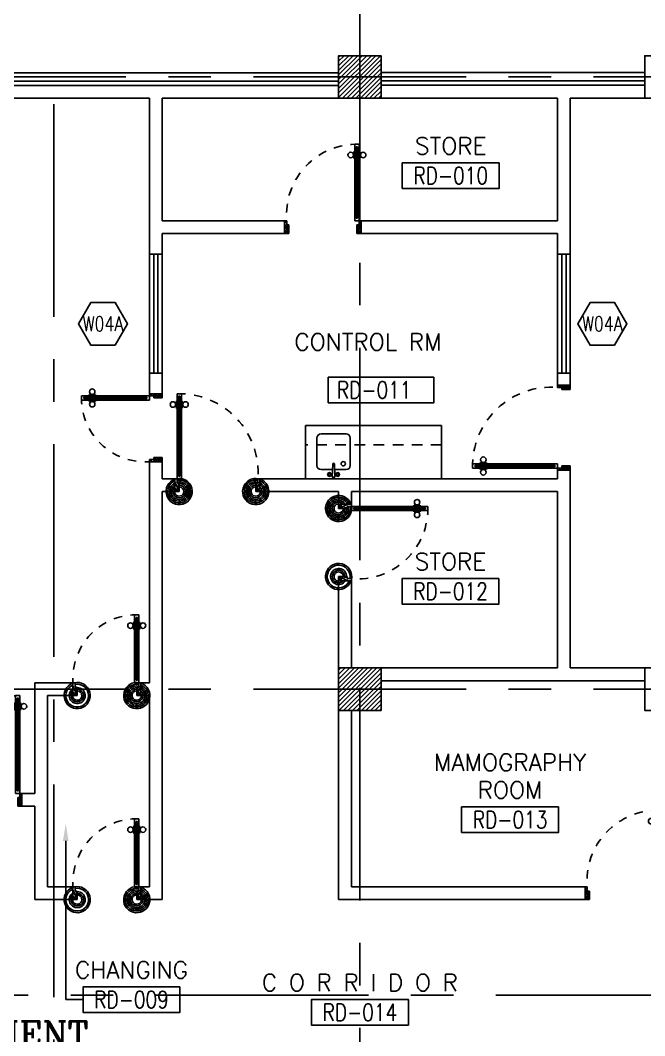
# Model space of a CAD drawing. Extents: x 417819.9 to 417911.9, y 43448 to 43539.2.
# Drawn here: x 417841.86 to 417849.21, y 43514.42 to 43526.36 of the extents above; entities that cross this region are included whole.
import ezdxf
from ezdxf.enums import TextEntityAlignment as Align

# ---------------------------------------------------------------- set-up
doc = ezdxf.new("R2010")
doc.units = 0
doc.header["$MEASUREMENT"] = 0
doc.header["$PDMODE"] = 3
doc.header["$PDSIZE"] = 0.1
for name, pattern in [('CENTERX2', [4, 2.5, -0.5, 0.5, -0.5]), ('HIDDEN', [0.375, 0.25, -0.125]), ('HIDDEN2', [0.1875, 0.125, -0.0625])]:
    doc.linetypes.add(name, pattern=pattern)
doc.layers.get('0').update_dxf_attribs({"color": 11, "linetype": 'CONTINUOUS'})
doc.layers.get('DEFPOINTS').update_dxf_attribs({"color": 11, "linetype": 'CONTINUOUS'})
for name, color, linetype in [('AX-DIM', 11, 'CONTINUOUS'), ('AXES', 11, 'CENTERX2'), ('COL', 11, 'CONTINUOUS'), ('DOOR', 11, 'CONTINUOUS'), ('HAT', 11, 'CONTINUOUS'), ('IND-ES-TXT', 11, 'CONTINUOUS'), ('INSUL', 11, 'CONTINUOUS'), ('Locker', 11, 'CONTINUOUS'), ('ME-FIX', 11, 'CONTINUOUS'), ('RM-BOX', 11, 'CONTINUOUS'), ('RM-IND', 11, 'CONTINUOUS'), ('RM-NAME', 11, 'CONTINUOUS'), ('RM-NO', 11, 'CONTINUOUS'), ('WALL', 11, 'CONTINUOUS'), ('WIN', 11, 'CONTINUOUS'), ('WIN-BOX', 11, 'CONTINUOUS'), ('WIN-NO', 11, 'CONTINUOUS')]:
    doc.layers.add(name, color=color, linetype=linetype)
doc.styles.add('ROMANC', font='romanc', dxfattribs={"height": 0.1})
doc.styles.add('ROMANS', font='ROMANS.shx', dxfattribs={"width": 0.6})
doc.dimstyles.new('STANDARD in', dxfattribs={"dimtxt": 0.2, "dimasz": 0.1, "dimexe": 0.07, "dimexo": 0.05, "dimgap": 0.1, "dimtad": 1, "dimdec": 0, "dimlfac": 1000, "dimzin": 0, "dimdsep": 46, "dimtxsty": 'ROMANS', "dimblk": 'ARCHTICK', "dimcen": 0.05, "dimdle": 0.05, "dimclrd": 7, "dimclre": 7, "dimclrt": 2, "dimadec": 0, "dimazin": 0, "dimtfac": 1, "dimtdec": 0, "dimtmove": 2, "dimatfit": 3, "dimldrblk": 'ARCHTICK', "dimfxl": 0, "dimtolj": 1, "dimtzin": 0, "dimarcsym": 0})

# ---------------------------------------------------------------- blocks, each defined once
blk = doc.blocks.new('_ARCHTICK')
at = {"color": 0, "linetype": 'ByBlock', "const_width": 0.15}
blk.add_lwpolyline([(-0.5, -0.5), (0.5, 0.5)], dxfattribs=at)
blk = doc.blocks.new('*D139')
at = {"layer": 'AX-DIM', "color": 7, "lineweight": -2}
for p, q in [((417831.207, 43525.809), (417831.207, 43538.007)), ((417906.523, 43536.567), (417906.523, 43538.007)), ((417831.157, 43537.937), (417906.573, 43537.937))]:
    blk.add_line(p, q, dxfattribs=at)
at = {"layer": 'DEFPOINTS', "color": 0}
for p in [(417906.523, 43537.937), (417906.523, 43536.517), (417831.207, 43525.759)]:
    blk.add_point(p, dxfattribs=at)
at = {"layer": 'AX-DIM', "color": 7, "lineweight": -2, "xscale": 0.1, "yscale": 0.1, "zscale": 0.1, "rotation": 180}
blk.add_blockref('_ARCHTICK', (417831.207, 43537.937), dxfattribs=at)
at = {"layer": 'AX-DIM', "color": 7, "lineweight": -2, "xscale": 0.1, "yscale": 0.1, "zscale": 0.1}
blk.add_blockref('_ARCHTICK', (417906.523, 43537.937), dxfattribs=at)
at = {"layer": 'AX-DIM', "color": 2, "insert": (417868.865, 43538.137), "char_height": 0.2, "attachment_point": 5, "style": 'ROMANS'}
blk.add_mtext('\\A1;75316', dxfattribs=at)
blk = doc.blocks.new('DOOR100')
at = {"layer": 'DOOR', "color": 7, "linetype": 'ByBlock'}
for p, q in [((-91, 1205), (-91, 1140)), ((-82, 1205), (-91, 1205)), ((-82, 1128), (-82, 1218)), ((-75, 1218), (-82, 1218)), ((-82, 1205), (-82, 1140)), ((-75, 1250), (-75, 1300)), ((-75, 1300), (-25, 1300)), ((-25, 1300), (-75, 1300)), ((-58, 1250), (-75, 1250)), ((-58, 1250), (-58, 1270)), ((-42, 1270), (-58, 1270)), ((-42, 1250), (-42, 1270)), ((-25, 1250), (-42, 1250)), ((-25, 1250), (-25, 1300)), ((-25, 1218), (-18, 1218)), ((-18, 1128), (-18, 1218)), ((-18, 1205), (-18, 1140)), ((-18, 1205), (-9, 1205)), ((-9, 1205), (-9, 1140)), ((-82, 1140), (-91, 1140)), ((-75, 1128), (-82, 1128)), ((-25, 1128), (-18, 1128)), ((-18, 1140), (-9, 1140)), ((-1200, 0), (-1200, 150)), ((-1200, 150), (-1175, 150)), ((-1200, 150), (-1200, 0)), ((-1175, 150), (-1175, 100)), ((-75, 200), (-58, 200)), ((-75, 150), (-75, 200)), ((-75, 150), (-25, 150)), ((-58, 200), (-58, 180)), ((-58, 180), (-42, 180)), ((-42, 200), (-25, 200)), ((-42, 180), (-42, 200)), ((-25, 200), (-25, 150)), ((0, 150), (-25, 150)), ((-25, 150), (-25, 100)), ((0, 0), (0, 150)), ((0, 150), (0, 0)), ((-1150, 0), (-1200, 114)), ((-1150, 0), (-1200, 40)), ((-1150, 0), (-1200, 0)), ((-1175, 100), (-1150, 100)), ((-1150, 0), (-1163, 100)), ((-1150, 100), (-1150, 0)), ((-50, 0), (0, 114)), ((-50, 100), (-50, 0)), ((-50, 0), (-37, 100)), ((-25, 100), (-50, 100)), ((-50, 0), (0, 40)), ((-50, 0), (0, 0))]:
    blk.add_line(p, q, dxfattribs=at)
at = {"layer": 'DOOR', "linetype": 'ByBlock'}
for p, q in [((-75, 1250), (-75, 200)), ((-58, 200), (-58, 1250)), ((-42, 200), (-42, 1250)), ((-25, 200), (-25, 1250))]:
    blk.add_line(p, q, dxfattribs=at)
at = {"layer": 'DOOR', "color": 7, "linetype": 'ByBlock'}
for centre in [(-124, 1173), (24, 1173)]:
    blk.add_circle(centre, 32.4, dxfattribs=at)
at = {"layer": 'DOOR', "linetype": 'HIDDEN', "ltscale": 0.5}
blk.add_arc((-25, 150), 1150, 90, 180, dxfattribs=at)
at = {"layer": 'DOOR', "color": 7, "linetype": 'ByBlock'}
for centre, radius, start, end in [((-1150, 0), 154, 103.7142, 108.8947), ((-1150, 0), 134, 100.72, 111.8402), ((-50, 0), 134, 68.1598, 79.28), ((-50, 0), 154, 71.1053, 76.2858), ((-1150, 0), 94.4, 90, 121.9818), ((-1150, 0), 74.4, 90, 132.2236), ((-1150, 0), 54.4, 90, 156.7926), ((-1150, 0), 34.4, 90, 180), ((-1150, 0), 14.4, 90, 180), ((-50, 0), 94.4, 58.0182, 90), ((-50, 0), 74.4, 47.7764, 90), ((-50, 0), 54.4, 23.2074, 90), ((-50, 0), 34.4, 0, 90), ((-50, 0), 14.4, 0, 90), ((-50, 0), 114, 64.0838, 77.3774)]:
    blk.add_arc(centre, radius, start, end, dxfattribs=at)
blk = doc.blocks.new('A$C49F1192B')
at = {"layer": 'DOOR', "color": 0, "linetype": 'ByBlock', "xscale": -1, "rotation": 270}
blk.add_blockref('DOOR100', (0, 1200), dxfattribs=at)
blk = doc.blocks.new('A$C09EF76E8')
at = {"layer": 'DOOR', "color": 0, "linetype": 'ByBlock'}
for p, q in [((719, 855), (710, 855)), ((710, 855), (710, 790)), ((727, 868), (719, 868)), ((719, 778), (719, 868)), ((719, 855), (719, 790)), ((777, 950), (727, 950)), ((727, 950), (777, 950)), ((727, 900), (727, 950)), ((744, 900), (727, 900)), ((760, 920), (744, 920)), ((744, 900), (744, 920)), ((760, 900), (760, 920)), ((777, 900), (760, 900)), ((777, 900), (777, 950)), ((777, 868), (784, 868)), ((784, 778), (784, 868)), ((784, 855), (793, 855)), ((784, 855), (784, 790)), ((793, 855), (793, 790)), ((719, 790), (710, 790)), ((727, 778), (719, 778)), ((777, 778), (784, 778)), ((784, 790), (793, 790)), ((2, 0), (2, 150)), ((2, 150), (27, 150)), ((2, 150), (2, 0)), ((27, 150), (27, 100)), ((727, 150), (727, 200)), ((727, 200), (744, 200)), ((727, 150), (777, 150)), ((744, 200), (744, 180)), ((744, 180), (760, 180)), ((760, 180), (760, 200)), ((760, 200), (777, 200)), ((777, 200), (777, 150)), ((777, 150), (777, 100)), ((802, 150), (777, 150)), ((802, 150), (802, 0)), ((27, 100), (52, 100)), ((52, 100), (52, 0)), ((777, 100), (752, 100)), ((752, 100), (752, 0)), ((52, 0), (2, 0)), ((752, 0), (802, 0))]:
    blk.add_line(p, q, dxfattribs=at)
at = {"layer": 'DOOR', "linetype": 'ByBlock'}
for p, q in [((727, 900), (727, 200)), ((744, 200), (744, 900)), ((760, 200), (760, 900)), ((777, 200), (777, 900)), ((802, 0), (802, 150))]:
    blk.add_line(p, q, dxfattribs=at)
at = {"layer": 'DOOR', "color": 9, "linetype": 'ByBlock'}
for p, q in [((52, 0), (2, 114)), ((52, 0), (2, 40)), ((52, 0), (38, 100)), ((752, 0), (802, 114)), ((752, 0), (765, 100)), ((752, 0), (802, 40))]:
    blk.add_line(p, q, dxfattribs=at)
at = {"layer": 'DOOR', "color": 0, "linetype": 'ByBlock'}
for centre in [(678, 823), (825, 823)]:
    blk.add_circle(centre, 32.4, dxfattribs=at)
at = {"layer": 'DOOR', "linetype": 'HIDDEN', "ltscale": 0.5}
blk.add_arc((752, 199), 752, 88.0938, 183.7249, dxfattribs=at)
at = {"layer": 'DOOR', "color": 9, "linetype": 'ByBlock'}
for centre, radius, start, end in [((52, 0), 154, 103.7142, 108.8947), ((52, 0), 134, 100.72, 111.8402), ((752, 0), 134, 68.1598, 79.28), ((752, 0), 154, 71.1053, 76.2858), ((52, 0), 94.4, 90, 121.9818), ((52, 0), 74.4, 90, 132.2236), ((52, 0), 54.4, 90, 156.7926), ((52, 0), 34.4, 90, 180), ((52, 0), 14.4, 90, 180), ((752, 0), 94.4, 58.0182, 90), ((752, 0), 74.4, 47.7764, 90), ((752, 0), 54.4, 23.2074, 90), ((752, 0), 34.4, 0, 90), ((752, 0), 14.4, 0, 90), ((752, 0), 114, 64.0838, 77.3774)]:
    blk.add_arc(centre, radius, start, end, dxfattribs=at)
blk = doc.blocks.new('RM1')
at = {"layer": 'RM-BOX'}
blk.add_lwpolyline([(570, -200), (-570, -200), (-570, -500), (570, -500)], close=True, dxfattribs=at)
at = {"layer": 'RM-NAME', "style": 'ROMANS'}
for tag, p in [('ROOMNAME1', (0, 324)), ('ROOMNAME2', (0, 0))]:
    blk.add_attdef(tag, text='', height=200, dxfattribs=at).set_placement(p, align=Align.MIDDLE)
at = {"layer": 'RM-NO', "style": 'ROMANS', "width": 0.8}
blk.add_attdef('ROOMNO', text='', height=200, dxfattribs=at).set_placement((0, -350), align=Align.MIDDLE)
blk = doc.blocks.new('*X111')
at = {"color": 0}
for p, q in [((38539, 62351), (38989, 62801)), ((38539, 62404), (38936, 62801)), ((38539, 62457), (38883, 62801)), ((38539, 62510), (38830, 62801)), ((38539, 62563), (38777, 62801)), ((38539, 62616), (38724, 62801)), ((38539, 62669), (38671, 62801)), ((38539, 62722), (38618, 62801)), ((38539, 62775), (38565, 62801)), ((38542, 62301), (39039, 62798)), ((38595, 62301), (39039, 62745)), ((38648, 62301), (39039, 62692)), ((38701, 62301), (39039, 62639)), ((38754, 62301), (39039, 62586)), ((38807, 62301), (39039, 62533)), ((38860, 62301), (39039, 62480)), ((38913, 62301), (39039, 62427)), ((38966, 62301), (39039, 62374)), ((39020, 62301), (39039, 62321))]:
    blk.add_line(p, q, dxfattribs=at)
blk = doc.blocks.new('COL50')
at = {"layer": 'COL'}
blk.add_lwpolyline([(-250, 250), (-250, -250), (250, -250), (250, 250)], close=True, dxfattribs=at)
blk = doc.blocks.new('*X110')
at = {"color": 0}
for p, q in [((38539, 69510), (39030, 70001)), ((38539, 69564), (38977, 70001)), ((38539, 69617), (38924, 70001)), ((38539, 69670), (38871, 70001)), ((38539, 69723), (38818, 70001)), ((38539, 69776), (38765, 70001)), ((38539, 69829), (38712, 70001)), ((38539, 69882), (38658, 70001)), ((38539, 69935), (38605, 70001)), ((38539, 69988), (38552, 70001)), ((38583, 69501), (39039, 69957)), ((38636, 69501), (39039, 69904)), ((38689, 69501), (39039, 69851)), ((38742, 69501), (39039, 69798)), ((38795, 69501), (39039, 69745)), ((38848, 69501), (39039, 69692)), ((38901, 69501), (39039, 69639)), ((38954, 69501), (39039, 69586)), ((39007, 69501), (39039, 69533))]:
    blk.add_line(p, q, dxfattribs=at)
blk = doc.blocks.new('DOOR90')
at = {"layer": 'DOOR', "color": 7, "linetype": 'ByBlock'}
for p, q in [((-150, 0), (0, 0)), ((-150, 0), (-150, -25)), ((0, -50), (-114, 0)), ((0, -50), (-40, 0)), ((0, -50), (0, 0)), ((-1000, -25), (-1050, -25)), ((-1050, -75), (-1050, -25)), ((-1050, -25), (-1050, -75)), ((-1000, -75), (-1050, -75)), ((-1000, -42), (-1020, -42)), ((-1020, -42), (-1020, -58)), ((-1000, -58), (-1020, -58)), ((-1000, -25), (-1000, -42)), ((-1000, -58), (-1000, -75)), ((-878, -18), (-968, -18)), ((-968, -25), (-968, -18)), ((-968, -75), (-968, -82)), ((-878, -82), (-968, -82)), ((-955, -9), (-890, -9)), ((-955, -18), (-955, -9)), ((-955, -18), (-890, -18)), ((-955, -82), (-890, -82)), ((-955, -82), (-955, -91)), ((-955, -91), (-890, -91)), ((-890, -18), (-890, -9)), ((-890, -82), (-890, -91)), ((-878, -25), (-878, -18)), ((-878, -75), (-878, -82)), ((-200, -25), (-150, -25)), ((-200, -42), (-200, -25)), ((-180, -42), (-200, -42)), ((-200, -58), (-180, -58)), ((-200, -75), (-200, -58)), ((-150, -75), (-200, -75)), ((-180, -58), (-180, -42)), ((-150, -25), (-100, -25)), ((-150, -75), (-150, -25)), ((-100, -25), (-100, -50)), ((0, -50), (-100, -37)), ((-100, -50), (0, -50)), ((-150, -875), (-100, -875)), ((-150, -900), (-150, -875)), ((-150, -900), (0, -900)), ((0, -900), (-150, -900)), ((0, -850), (-114, -900)), ((-100, -875), (-100, -850)), ((0, -850), (-100, -863)), ((-100, -850), (0, -850)), ((0, -850), (-40, -900)), ((0, -850), (0, -900))]:
    blk.add_line(p, q, dxfattribs=at)
at = {"layer": 'DOOR', "linetype": 'ByBlock'}
for p, q in [((-200, -25), (-1000, -25)), ((-200, -42), (-1000, -42)), ((-200, -58), (-1000, -58)), ((-1000, -75), (-200, -75))]:
    blk.add_line(p, q, dxfattribs=at)
at = {"layer": 'DOOR', "color": 7, "linetype": 'ByBlock'}
for centre in [(-923, 24), (-923, -124)]:
    blk.add_circle(centre, 32.4, dxfattribs=at)
for centre, radius, start, end in [((0, -50), 154, 161.1053, 166.2858), ((0, -50), 94.4, 148.0182, 180), ((0, -50), 134, 158.1598, 169.28), ((0, -50), 114, 154.0838, 167.3774), ((0, -50), 74.4, 137.7764, 180), ((0, -50), 54.4, 113.2074, 180), ((0, -50), 34.4, 90, 180), ((0, -50), 14.4, 90, 180), ((0, -850), 154, 193.7142, 198.8947), ((0, -850), 134, 190.72, 201.8402), ((0, -850), 94.4, 180, 211.9818), ((0, -850), 74.4, 180, 222.2236), ((0, -850), 54.4, 180, 246.7926), ((0, -850), 34.4, 180, 270), ((0, -850), 14.4, 180, 270)]:
    blk.add_arc(centre, radius, start, end, dxfattribs=at)
at = {"layer": 'DOOR', "linetype": 'HIDDEN', "ltscale": 0.5}
blk.add_arc((-222, -50), 828, 178.2701, 275.003, dxfattribs=at)
blk = doc.blocks.new('A$C24ED45A6')
at = {"layer": 'DOOR', "color": 0, "linetype": 'ByBlock'}
for p, q in [((925, 1100), (925, 1150)), ((925, 1150), (975, 1150)), ((975, 1150), (925, 1150)), ((942, 1100), (925, 1100)), ((942, 1100), (942, 1120)), ((958, 1120), (942, 1120)), ((958, 1100), (958, 1120)), ((975, 1100), (958, 1100)), ((975, 1100), (975, 1150)), ((909, 1055), (909, 990)), ((918, 1055), (909, 1055)), ((918, 990), (909, 990)), ((918, 978), (918, 1068)), ((925, 1068), (918, 1068)), ((918, 1055), (918, 990)), ((925, 978), (918, 978)), ((975, 1068), (982, 1068)), ((975, 978), (982, 978)), ((982, 978), (982, 1068)), ((982, 1055), (982, 990)), ((982, 1055), (991, 1055)), ((982, 990), (991, 990)), ((991, 1055), (991, 990)), ((0, 0), (0, 150)), ((0, 150), (25, 150)), ((25, 150), (25, 100)), ((925, 150), (925, 200)), ((925, 200), (942, 200)), ((925, 150), (975, 150)), ((942, 200), (942, 180)), ((942, 180), (958, 180)), ((958, 180), (958, 200)), ((958, 200), (975, 200)), ((975, 200), (975, 150)), ((1000, 150), (975, 150)), ((975, 150), (975, 100)), ((1000, 150), (1000, 0)), ((50, 0), (0, 0)), ((25, 100), (50, 100)), ((50, 100), (50, 0)), ((975, 100), (950, 100)), ((950, 100), (950, 0)), ((950, 0), (1000, 0))]:
    blk.add_line(p, q, dxfattribs=at)
at = {"layer": 'DOOR', "linetype": 'ByBlock'}
for p, q in [((925, 1100), (925, 200)), ((942, 200), (942, 1100)), ((958, 200), (958, 1100)), ((975, 200), (975, 1100))]:
    blk.add_line(p, q, dxfattribs=at)
at = {"layer": 'DOOR', "color": 9, "linetype": 'ByBlock'}
for p, q in [((50, 0), (0, 114)), ((50, 0), (0, 40)), ((50, 0), (37, 100)), ((950, 0), (1000, 114)), ((950, 0), (963, 100)), ((950, 0), (1000, 40))]:
    blk.add_line(p, q, dxfattribs=at)
at = {"layer": 'DOOR', "color": 0, "linetype": 'ByBlock'}
for centre in [(876, 1023), (1024, 1023)]:
    blk.add_circle(centre, 32.4, dxfattribs=at)
at = {"layer": 'DOOR', "linetype": 'HIDDEN', "ltscale": 0.5}
blk.add_arc((950, 222), 928, 88.456, 184.4816, dxfattribs=at)
at = {"layer": 'DOOR', "color": 9, "linetype": 'ByBlock'}
for centre, radius, start, end in [((50, 0), 154, 103.7142, 108.8947), ((50, 0), 134, 100.72, 111.8402), ((950, 0), 134, 68.1598, 79.28), ((950, 0), 154, 71.1053, 76.2858), ((50, 0), 114, 102.6226, 115.9162), ((50, 0), 94.4, 90, 121.9818), ((50, 0), 74.4, 90, 132.2236), ((50, 0), 54.4, 90, 156.7926), ((50, 0), 34.4, 90, 180), ((50, 0), 14.4, 90, 180), ((950, 0), 94.4, 58.0182, 90), ((950, 0), 74.4, 47.7764, 90), ((950, 0), 54.4, 23.2074, 90), ((950, 0), 34.4, 0, 90), ((950, 0), 14.4, 0, 90), ((950, 0), 114, 64.0838, 77.3774)]:
    blk.add_arc(centre, radius, start, end, dxfattribs=at)
at = {"layer": 'WALL'}
blk.add_line((1000, 0), (1000, 150), dxfattribs=at)
blk = doc.blocks.new('A$C347D0806')
at = {"layer": 'ME-FIX'}
for p, q in [((0.627, 1.6), (0.627, 0)), ((0.157, 1.467), (0.478, 1.467)), ((0.107, 1.28), (0.107, 1.417)), ((0.528, 1.417), (0.528, 1.124)), ((0.019, 1.254), (0.019, 1.287)), ((0.019, 1.287), (0.174, 1.28)), ((0.019, 1.254), (0.174, 1.261)), ((0.107, 1.124), (0.107, 1.261)), ((0.478, 1.074), (0.157, 1.074)), ((0.627, 0), (0, 0))]:
    blk.add_line(p, q, dxfattribs=at)
for centre, radius in [((0.05, 1.32), 0.0217), ((0.05, 1.32), 0.014), ((0.05, 1.221), 0.0217), ((0.05, 1.221), 0.014), ((0.177, 1.156), 0.0255)]:
    blk.add_circle(centre, radius, dxfattribs=at)
for centre, radius, start, end in [((0.157, 1.417), 0.0499, 90, 180), ((0.478, 1.417), 0.0499, 0, 90), ((0.174, 1.27), 0.00997, 270, 90), ((0.157, 1.124), 0.0499, 180, 270), ((0.478, 1.124), 0.0499, 270, 0)]:
    blk.add_arc(centre, radius, start, end, dxfattribs=at)
blk = doc.blocks.new('WW1')
at = {"layer": 'WIN-BOX'}
blk.add_lwpolyline([(144, -250), (289, 0), (144, 250), (-144, 250), (-289, 0), (-144, -250)], close=True, dxfattribs=at)
at = {"layer": 'WIN-NO', "style": 'ROMANS', "width": 0.8}
blk.add_attdef('W00', text='', height=170, dxfattribs=at).set_placement((0, 0), align=Align.MIDDLE)

msp = doc.modelspace()

# ---------------------------------------------------------------- linework, layer by layer
at = {"layer": 'AXES'}
for p, q in [((417845.8566, 43460.01), (417845.8566, 43538.4875)), ((417820.6052, 43525.6943), (417889.6966, 43525.6943)), ((417842.2566, 43466.8743), (417842.2566, 43525.6943)), ((417820.6052, 43518.4943), (417889.6966, 43518.4943)), ((417831.4566, 43514.8943), (417889.6966, 43514.8943))]:
    msp.add_line(p, q, dxfattribs=at)
at = {"layer": 'COL'}
for points in [[(417845.6066, 43525.4443), (417845.6066, 43525.9443), (417846.1066, 43525.9443), (417846.1066, 43525.4443)], [(417849.2066, 43525.4443), (417849.2066, 43525.9443), (417849.7066, 43525.9443), (417849.7066, 43525.4443)]]:
    msp.add_lwpolyline(points, close=True, dxfattribs=at)
at = {"layer": 'INSUL'}
for p, q in [((417845.6066, 43525.6443), (417838.9066, 43525.6443)), ((417849.2066, 43525.6483), (417846.1066, 43525.6483)), ((417845.6066, 43525.5943), (417838.9066, 43525.5943)), ((417849.2066, 43525.5983), (417846.1066, 43525.5983))]:
    msp.add_line(p, q, dxfattribs=at)
at = {"layer": 'ME-FIX', "linetype": 'Continuous'}
msp.add_line((417845.2176, 43521.5958), (417845.2176, 43520.9693), dxfattribs=at)
at = {"layer": 'ME-FIX', "linetype": 'HIDDEN2'}
msp.add_line((417846.8178, 43521.3693), (417845.2176, 43521.3693), dxfattribs=at)
at = {"layer": 'RM-BOX'}
msp.add_lwpolyline([(417846.7266, 43522.1635), (417845.4846, 43522.1635), (417845.4846, 43521.8635), (417846.7266, 43521.8635)], close=True, dxfattribs=at)
at = {"layer": 'RM-IND'}
for p, q in [((417842.3971, 43516.7101), (417842.3971, 43514.8434)), ((417842.3971, 43514.8434), (417842.6005, 43514.8434))]:
    msp.add_line(p, q, dxfattribs=at)
msp.add_solid([(417842.3637, 43516.7101), (417842.4304, 43516.7101), (417842.3971, 43516.9101)], dxfattribs=at)
at = {"layer": 'WALL'}
for p, q in [((417845.6066, 43525.7443), (417838.9066, 43525.7443)), ((417849.2066, 43525.7483), (417846.1066, 43525.7483)), ((417843.3816, 43525.4443), (417838.9066, 43525.4443)), ((417843.3816, 43523.6118), (417843.3816, 43525.4443)), ((417845.6066, 43525.4443), (417843.5316, 43525.4443)), ((417843.5316, 43524.0043), (417843.5316, 43525.4443)), ((417848.1816, 43525.4443), (417846.1066, 43525.4443)), ((417848.1816, 43524.0043), (417848.1816, 43525.4443)), ((417849.2066, 43525.4443), (417848.3316, 43525.4443)), ((417848.3316, 43523.6118), (417848.3316, 43525.4443)), ((417843.5316, 43524.0043), (417844.9718, 43524.0043)), ((417844.9718, 43524.0043), (417844.9718, 43523.8543)), ((417845.8718, 43524.0043), (417848.1816, 43524.0043)), ((417845.8718, 43524.0043), (417845.8718, 43523.8543)), ((417843.5316, 43523.8543), (417844.9718, 43523.8543)), ((417843.5316, 43523.6118), (417843.5316, 43523.8543)), ((417845.8718, 43523.8543), (417848.1816, 43523.8543)), ((417848.1816, 43523.6118), (417848.1816, 43523.8543)), ((417843.5316, 43523.6118), (417843.3816, 43523.6118)), ((417848.1816, 43523.6118), (417848.3316, 43523.6118)), ((417843.3816, 43521.9693), (417843.3816, 43522.2118)), ((417843.5316, 43522.2118), (417843.3816, 43522.2118)), ((417843.5316, 43521.9693), (417843.5316, 43522.2118)), ((417848.1816, 43522.0693), (417848.1816, 43522.2118)), ((417848.1816, 43522.2118), (417848.3316, 43522.2118)), ((417848.3316, 43522.0693), (417848.3316, 43522.2118)), ((417848.3316, 43522.0693), (417848.1816, 43522.0693)), ((417843.3816, 43521.9693), (417843.5316, 43521.9693)), ((417843.3816, 43518.5693), (417843.3816, 43521.1693)), ((417843.3816, 43521.1693), (417843.5316, 43521.1693)), ((417843.5316, 43520.9693), (417843.5316, 43521.1693)), ((417848.1816, 43520.9693), (417848.1816, 43521.0693)), ((417848.3316, 43521.0693), (417848.1816, 43521.0693)), ((417848.3316, 43518.7443), (417848.3316, 43521.0693)), ((417843.5316, 43520.9693), (417843.6816, 43520.9693)), ((417843.6816, 43520.9693), (417843.6816, 43520.8193)), ((417843.6816, 43520.9693), (417843.6816, 43520.8193)), ((417844.6816, 43520.9693), (417848.1816, 43520.9693)), ((417844.6816, 43520.9693), (417844.6816, 43520.8193)), ((417844.6816, 43520.9693), (417844.6816, 43520.8193)), ((417843.5316, 43516.0193), (417843.5316, 43520.8193)), ((417843.5316, 43520.8193), (417843.6816, 43520.8193)), ((417844.6816, 43520.8193), (417845.6066, 43520.8193)), ((417845.6066, 43520.6693), (417845.6066, 43520.8193)), ((417845.7566, 43520.6693), (417845.7566, 43520.8193)), ((417845.7566, 43520.8193), (417848.1816, 43520.8193)), ((417848.1816, 43518.7443), (417848.1816, 43520.8193)), ((417845.7566, 43520.6693), (417845.6066, 43520.6693)), ((417845.6066, 43518.7443), (417845.6066, 43519.7693)), ((417845.7566, 43519.7693), (417845.6066, 43519.7693)), ((417845.7566, 43518.7443), (417845.7566, 43519.7693)), ((417846.1066, 43518.7443), (417848.1816, 43518.7443)), ((417848.3316, 43518.7443), (417849.2066, 43518.7443)), ((417846.1066, 43518.5943), (417849.2066, 43518.5943)), ((417842.0316, 43517.2693), (417842.0316, 43518.5693)), ((417842.0316, 43518.5693), (417842.4816, 43518.5693)), ((417842.4816, 43518.5693), (417842.4816, 43518.4193)), ((417843.2816, 43518.5693), (417843.2816, 43518.4193)), ((417843.2816, 43518.5693), (417843.3816, 43518.5693)), ((417842.1816, 43518.4193), (417842.4816, 43518.4193)), ((417842.1816, 43516.1693), (417842.1816, 43518.4193)), ((417843.2816, 43518.4193), (417843.3816, 43518.4193)), ((417843.3816, 43516.1693), (417843.3816, 43518.4193)), ((417845.6066, 43516.0193), (417845.6066, 43518.2443)), ((417845.7566, 43516.1693), (417845.7566, 43518.2443)), ((417841.8816, 43517.2693), (417841.8816, 43517.1193)), ((417842.0316, 43517.2693), (417841.8816, 43517.2693)), ((417842.0316, 43517.1193), (417841.8816, 43517.1193)), ((417842.0316, 43516.0193), (417842.0316, 43517.1193)), ((417842.4816, 43516.1693), (417842.1816, 43516.1693)), ((417842.4816, 43516.1693), (417842.4816, 43516.0193)), ((417843.2816, 43516.1693), (417843.2816, 43516.0193)), ((417843.3816, 43516.1693), (417843.2816, 43516.1693)), ((417845.7566, 43516.1693), (417848.5066, 43516.1693)), ((417848.5066, 43516.1693), (417848.5066, 43516.0193)), ((417842.4816, 43516.0193), (417842.0316, 43516.0193)), ((417843.5316, 43516.0193), (417843.2816, 43516.0193)), ((417845.6066, 43516.0193), (417848.5066, 43516.0193))]:
    msp.add_line(p, q, dxfattribs=at)
at = {"layer": 'WIN'}
for p, q in [((417843.3816, 43522.2118), (417843.3816, 43523.6118)), ((417843.4316, 43522.2118), (417843.4316, 43523.6118)), ((417843.4816, 43522.2118), (417843.4816, 43523.6118)), ((417843.5316, 43522.2118), (417843.5316, 43523.6118)), ((417848.1816, 43522.2118), (417848.1816, 43523.6118)), ((417848.2316, 43522.2118), (417848.2316, 43523.6118)), ((417848.2816, 43522.2118), (417848.2816, 43523.6118)), ((417848.3316, 43522.2118), (417848.3316, 43523.6118))]:
    msp.add_line(p, q, dxfattribs=at)

# ---------------------------------------------------------------- block references
at = {"layer": 'COL', "xscale": 0.001000000047497451, "yscale": 0.0009999999892897904, "zscale": 0.001}
for p in [(417845.8566, 43518.4943), (417849.4566, 43518.4943)]:
    msp.add_blockref('COL50', p, dxfattribs=at)
at = {"layer": 'DOOR', "xscale": 0.0009999999892897904, "yscale": 0.0009999999892897904, "zscale": 0.001, "rotation": 270}
for p in [(417845.8718, 43523.8543), (417849.4066, 43516.0193)]:
    msp.add_blockref('DOOR90', p, dxfattribs=at)
at = {"layer": 'DOOR', "color": 0, "yscale": 0.0009999999892897904, "zscale": 0.001}
for name, p, xscale, rotation in [('A$C24ED45A6', (417848.3316, 43522.0693), -0.0009999999892897904, 90), ('A$C09EF76E8', (417843.5316, 43521.1677), 0.0009999999892897904, 90), ('A$C49F1192B', (417840.6816, 43517.1193), -0.0009999999892897904, 270)]:
    msp.add_blockref(name, p, dxfattribs=dict(at, xscale=xscale, rotation=rotation))
for name, p, xscale in [('A$C24ED45A6', (417844.6816, 43520.8193), -0.001000000047497451), ('A$C09EF76E8', (417842.48, 43518.4193), 0.001000000047497451), ('A$C09EF76E8', (417842.48, 43516.0193), 0.001000000047497451)]:
    msp.add_blockref(name, p, dxfattribs=dict(at, xscale=xscale))
at = {"layer": 'DOOR', "xscale": -0.001000000047497451, "yscale": 0.0009999999892897904, "zscale": 0.001}
msp.add_blockref('DOOR90', (417845.6066, 43520.6693), dxfattribs=at)
at = {"layer": 'HAT', "xscale": 0.001000000047497451, "yscale": 0.0009999999892897904, "zscale": 0.001}
for name in ['*X110', '*X111']:
    msp.add_blockref(name, (417807.0674, 43455.9433), dxfattribs=at)
for p, values in [((417846.9254, 43524.884), {'ROOMNO': 'RD-010', 'ROOMNAME2': 'STORE'}), ((417846.9227, 43519.9955), {'ROOMNO': 'RD-012', 'ROOMNAME2': 'STORE'}), ((417847.6237, 43517.31), {'ROOMNO': 'RD-013', 'ROOMNAME2': 'ROOM', 'ROOMNAME1': 'MAMOGRAPHY'}), ((417843.1704, 43515.1934), {'ROOMNO': 'RD-009', 'ROOMNAME2': 'CHANGING'})]:
    msp.add_blockref('RM1', p, dxfattribs=at).add_auto_attribs(values)
at = {"layer": 'IND-ES-TXT', "xscale": 0.001000000047497451, "yscale": 0.0009999999892897904, "zscale": 0.001}
for p in [(417842.8348, 43522.7911), (417848.7083, 43522.7911)]:
    msp.add_blockref('WW1', p, dxfattribs=at).add_auto_attribs({'W00': 'W04A'})
at = {"layer": 'Locker', "rotation": 90}
msp.add_blockref('A$C347D0806', (417846.8178, 43520.9693), dxfattribs=at)
at = {"layer": 'WALL', "xscale": 0.001000000047497451, "yscale": 0.0009999999892897904, "zscale": 0.001}
msp.add_blockref('RM1', (417845.8566, 43515.0443), dxfattribs=at).add_auto_attribs({'ROOMNO': 'RD-014', 'ROOMNAME2': 'C O R R I D O R'})

# ---------------------------------------------------------------- texts
at = {"layer": 'RM-NAME', "style": 'ROMANS'}
msp.add_text('CONTROL RM', height=0.2, dxfattribs=at).set_placement((417845.0865, 43522.4792))
at = {"layer": 'RM-NAME', "style": 'ROMANC'}
msp.add_text('RADIOLOGY DEPARTMENT', height=0.3, dxfattribs=at).set_placement((417840.0202, 43514.4394), align=Align.MIDDLE)
at = {"layer": 'RM-NO', "style": 'ROMANS', "width": 0.8}
msp.add_text('RD-011', height=0.2, dxfattribs=at).set_placement((417845.5859, 43521.9135))

# ---------------------------------------------------------------- dimensions: what is measured, and where the dimension line sits
at = {"layer": 'AX-DIM'}
dim = msp.add_linear_dim(base=(417906.5226, 43537.9373), p1=(417831.2066, 43525.7589), p2=(417906.5226, 43536.5173), dimstyle='STANDARD in', dxfattribs=at)
dim.commit()
dim.dimension.update_dxf_attribs({"geometry": '*D139', "text_midpoint": (417868.8646, 43538.1373)})

doc.saveas('drawing.dxf')
